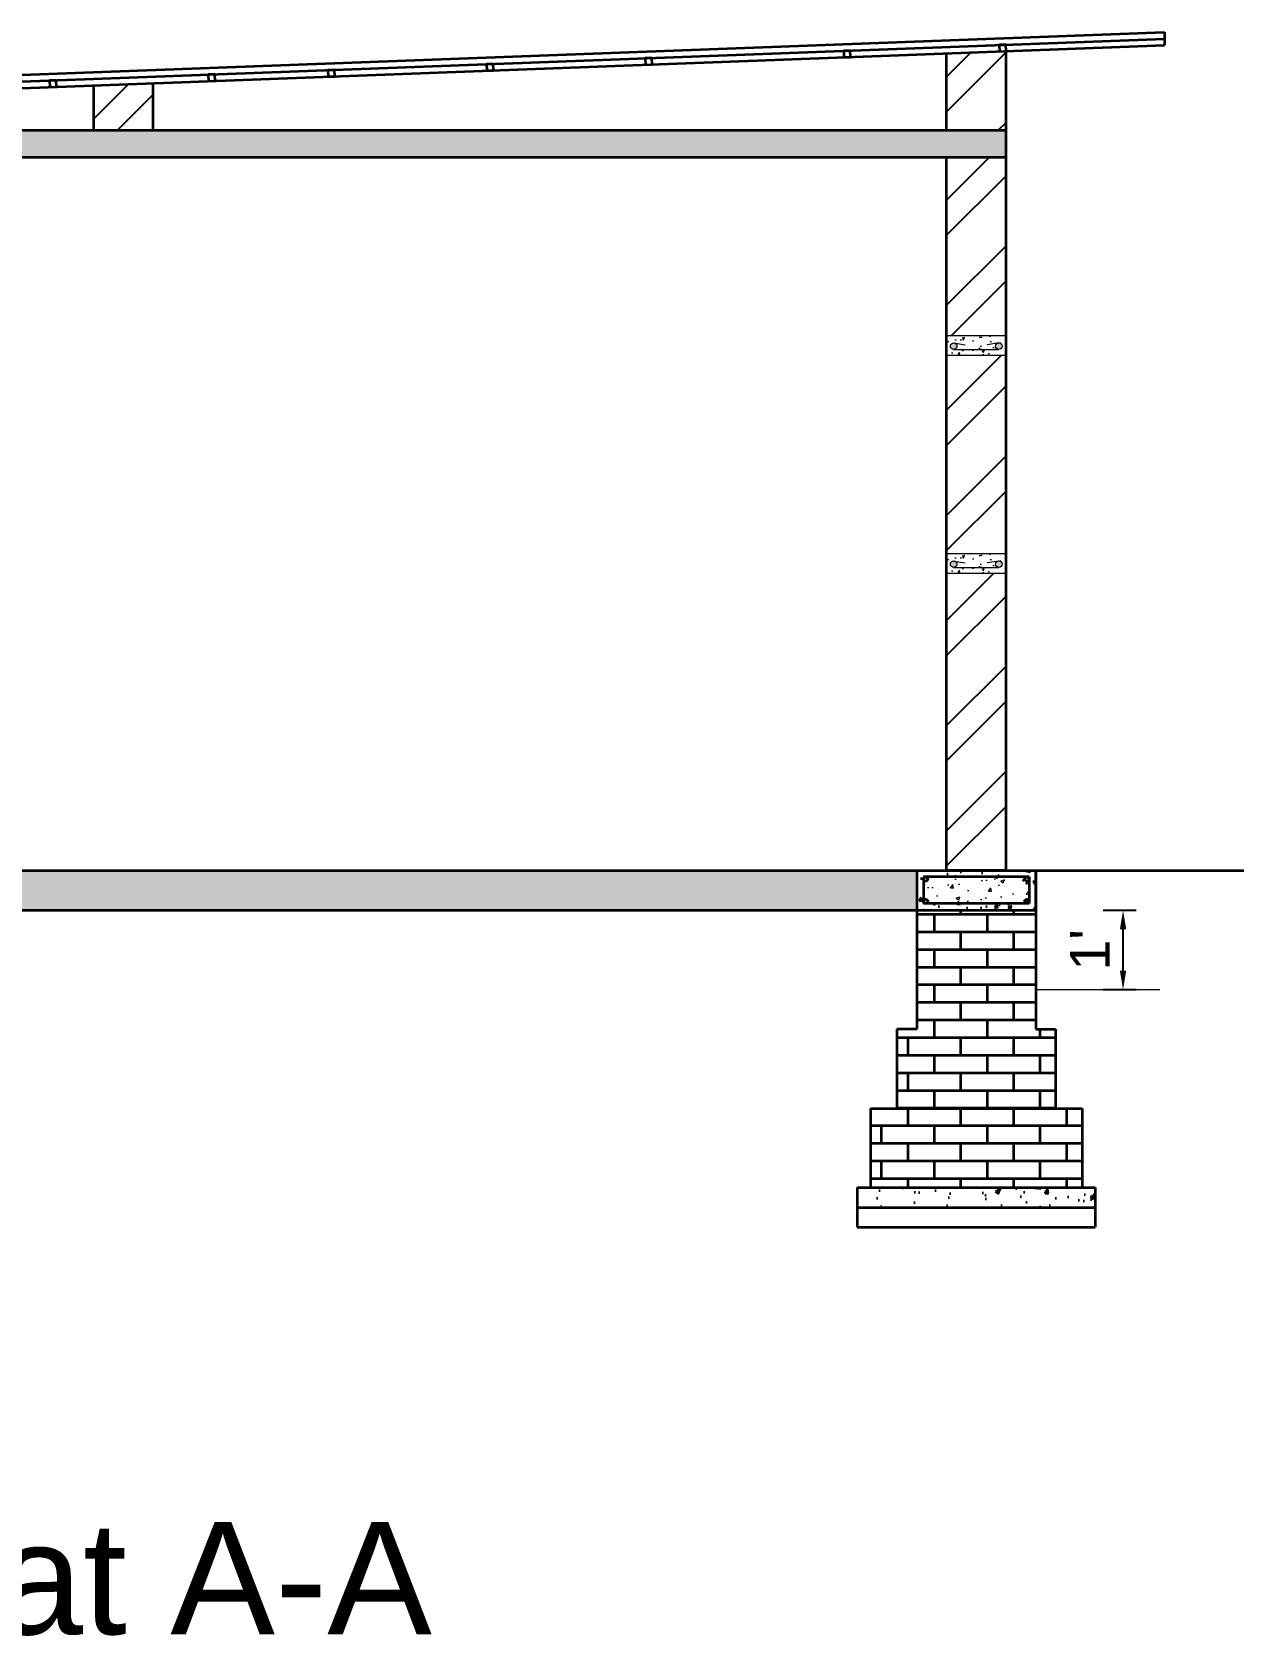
# Model space of a CAD drawing. Header units: inches. Extents: x 352731 to 371558, y -52658 to -39161.
# Drawn here: x 357763.4 to 357946.8, y -41338.6 to -41095.9 of the extents above; entities that cross this region are included whole.
import ezdxf

# ---------------------------------------------------------------- set-up
doc = ezdxf.new("R2010")
doc.units = ezdxf.units.IN
doc.header["$LTSCALE"] = 2
doc.header["$MEASUREMENT"] = 0
doc.header["$PDMODE"] = 34
doc.layers.get('0').update_dxf_attribs({"linetype": 'CONTINUOUS'})
doc.layers.get('DEFPOINTS').update_dxf_attribs({"color": 141, "linetype": 'CONTINUOUS'})
for name, color, linetype, lineweight in [('door', 20, 'CONTINUOUS', 35), ('steps', 253, 'CONTINUOUS', 20), ('WALL - A', 1, 'CONTINUOUS', 40)]:
    doc.layers.add(name, color=color, linetype=linetype, lineweight=lineweight)
doc.styles.add('Lettring Text', font='arial.ttf')
doc.styles.get("Standard").update_dxf_attribs({"font": 'ARIALN.TTF'})
doc.dimstyles.new('Copy of Standard', dxfattribs={"dimtxt": 6, "dimasz": 2.875, "dimexe": 2, "dimexo": 4, "dimgap": 2, "dimtad": 1, "dimdec": 0, "dimrnd": 1, "dimzin": 0, "dimdsep": 46, "dimlunit": 4, "dimtxsty": 'Lettring Text', "dimcen": 0.1, "dimclrd": 7, "dimclre": 7, "dimclrt": 7, "dimazin": 0, "dimtfac": 0.645, "dimtdec": 0, "dimtmove": 1, "dimatfit": 0, "dimfxl": 3, "dimfxlon": 1, "dimtfillclr": 256, "dimtolj": 1, "dimtzin": 0, "dimlwd": -1, "dimlwe": -1, "dimarcsym": 2})
pattern_1 = [(45, (1216.717, -4879.539), (-7.9549513, 7.9549513), []), (45, (1222.021, -4879.539), (-7.9549513, 7.9549513), [])]

# ---------------------------------------------------------------- blocks, each defined once
blk = doc.blocks.new('*D315')
at = {"color": 7, "transparency": 16777216}
for p, q in [((357925.51, -41228.8), (357930.51, -41228.8)), ((357928.51, -41237.93), (357928.51, -41231.68)), ((357925.51, -41240.81), (357930.51, -41240.81))]:
    blk.add_line(p, q, dxfattribs=at)
at = {"color": 7, "linetype": 'ByBlock', "transparency": 16777216}
for points in [[(357928.03, -41231.68), (357928.99, -41231.68), (357928.51, -41228.8)], [(357928.03, -41237.93), (357928.99, -41237.93), (357928.51, -41240.81)]]:
    blk.add_solid(points, dxfattribs=at)
at = {"layer": 'DEFPOINTS', "color": 0, "linetype": 'ByBlock', "transparency": 16777216}
for p in [(357915.3, -41228.8), (357928.51, -41228.8), (357915.3, -41240.81)]:
    blk.add_point(p, dxfattribs=at)
at = {"color": 7, "linetype": 'ByBlock', "lineweight": 5, "transparency": 16777216, "insert": (357923.5, -41234.8), "char_height": 6, "attachment_point": 5, "rotation": 90, "style": 'Lettring Text'}
blk.add_mtext("\\A1;1'", dxfattribs=at)

msp = doc.modelspace()

# ---------------------------------------------------------------- hatches: boundary and pattern name
at = {"linetype": 'ByBlock', "lineweight": 5}
h = msp.add_hatch(dxfattribs=at)
h.set_pattern_fill('AR-CONC', scale=0.5, style=0)
h.set_pattern_definition([(50, (311662.872, 27662.9498), (3.58630091, -0.31376067), [0.375, -4.125]), (355, (311662.872, 27662.95), (-0.69375667, 3.76096067), [0.3, -3.3]), (100.4514, (311663.1708, 27662.9237), (2.89254691, 3.44719771), [0.31870095, -3.50571056]), (46.1842, (311662.872, 27663.95), (5.33620524, -0.82759507), [0.5625, -6.1875]), (96.6356, (311663.3166, 27663.881), (4.67331353, 4.87058935), [0.47805144, -5.258565]), (351.1842, (311662.872, 27663.95), (4.67330973, 4.870593), [0.45, -4.95]), (21, (311663.372, 27663.6998), (2.98453526, -2.01309445), [0.375, -4.125]), (326, (311663.372, 27663.7), (1.21657666, 3.62575023), [0.3, -3.3]), (71.4514, (311663.6207, 27663.532), (4.20111314, 1.61265248), [0.31870095, -3.50571056]), (37.5, (311662.872, 27662.9498), (0.060799277, 1.66446927), [0, -3.26, 0, -3.35, 0, -3.3125]), (7.5, (311662.872, 27662.9498), (1.315347687, 1.97205856), [0, -1.91, 0, -3.185, 0, -1.2625]), (327.5, (311661.757, 27662.9498), (2.66911218, -0.112774359), [0, -1.25, 0, -3.9, 0, -5.175]), (317.5, (311661.257, 27662.9498), (2.91593085, 0.50052491), [0, -1.625, 0, -2.59, 0, -3.675])])
h.paths.add_polyline_path([(357910.8, -41141.8), (357901.8, -41141.8), (357901.8, -41144.8), (357910.8, -41144.8)])
h.paths.add_polyline_path([(357909.7, -41143.94, -0.404321), (357909.22, -41143.44, -1), (357910.21, -41143.44, -0.424176), (357909.7, -41143.94), (357902.9, -41143.94, -0.424176), (357902.38, -41143.44, -1), (357903.38, -41143.44, -0.404321), (357902.9, -41143.94)], flags=16)
h = msp.add_hatch(color=7, dxfattribs=at)
h.paths.add_polyline_path([(357910.21, -41143.44, 0.414214), (357909.71, -41142.95), (357909.55, -41142.98, 0.315664), (357909.22, -41143.44, 1)])
h.paths.add_polyline_path([(357903.05, -41142.98), (357902.88, -41142.95, 0.414214), (357902.38, -41143.44, 0.404321), (357902.86, -41143.94), (357902.9, -41143.94, 0.404321), (357903.38, -41143.44, 0.315664)])
h = msp.add_hatch(dxfattribs=at)
h.set_pattern_fill('AR-CONC', scale=0.5, style=0)
h.set_pattern_definition([(50, (311662.872, 27629.9498), (3.58630091, -0.31376067), [0.375, -4.125]), (355, (311662.872, 27629.95), (-0.69375667, 3.76096067), [0.3, -3.3]), (100.4514, (311663.1708, 27629.9237), (2.89254691, 3.44719771), [0.31870095, -3.50571056]), (46.1842, (311662.872, 27630.95), (5.33620524, -0.82759507), [0.5625, -6.1875]), (96.6356, (311663.3166, 27630.881), (4.67331353, 4.87058935), [0.47805144, -5.258565]), (351.1842, (311662.872, 27630.95), (4.67330973, 4.870593), [0.45, -4.95]), (21, (311663.372, 27630.6998), (2.98453526, -2.01309445), [0.375, -4.125]), (326, (311663.372, 27630.7), (1.21657666, 3.62575023), [0.3, -3.3]), (71.4514, (311663.6207, 27630.532), (4.20111314, 1.61265248), [0.31870095, -3.50571056]), (37.5, (311662.872, 27629.9498), (0.060799277, 1.66446927), [0, -3.26, 0, -3.35, 0, -3.3125]), (7.5, (311662.872, 27629.9498), (1.315347687, 1.97205856), [0, -1.91, 0, -3.185, 0, -1.2625]), (327.5, (311661.757, 27629.9498), (2.66911218, -0.112774359), [0, -1.25, 0, -3.9, 0, -5.175]), (317.5, (311661.257, 27629.9498), (2.91593085, 0.50052491), [0, -1.625, 0, -2.59, 0, -3.675])])
h.paths.add_polyline_path([(357910.8, -41174.8), (357901.8, -41174.8), (357901.8, -41177.8), (357910.8, -41177.8)])
h.paths.add_polyline_path([(357909.7, -41176.94, -0.404321), (357909.22, -41176.44, -1), (357910.21, -41176.44, -0.424176), (357909.7, -41176.94), (357902.9, -41176.94, -0.424176), (357902.38, -41176.44, -1), (357903.38, -41176.44, -0.404321), (357902.9, -41176.94)], flags=16)
h = msp.add_hatch(color=7, dxfattribs=at)
h.paths.add_polyline_path([(357910.21, -41176.44, 0.414214), (357909.71, -41175.95), (357909.55, -41175.98, 0.315664), (357909.22, -41176.44, 1)])
h.paths.add_polyline_path([(357903.05, -41175.98), (357902.88, -41175.95, 0.414214), (357902.38, -41176.44, 0.404321), (357902.86, -41176.94), (357902.9, -41176.94, 0.404321), (357903.38, -41176.44, 0.315664)])
at = {"layer": 'door', "ltscale": 0.5}
h = msp.add_hatch(dxfattribs=at)
h.set_pattern_fill('AR-CONC', color=256, scale=0.8, style=0)
h.set_pattern_definition([(50, (293578.0503, 75289.421), (5.73808146, -0.50201708), [0.6, -6.6]), (355, (293578.05, 75289.421), (-1.11001067, 6.01753707), [0.48, -5.28]), (100.4514, (293578.5285, 75289.379), (4.62807505, 5.51551634), [0.50992152, -5.6091369]), (46.1842, (293578.05, 75291.021), (8.5379284, -1.3241521), [0.9, -9.9]), (96.6356, (293578.762, 75290.9105), (7.47730164, 7.79294297), [0.7648823, -8.413704]), (351.1842, (293578.05, 75291.021), (7.47729556, 7.7929488), [0.72, -7.92]), (21, (293578.8503, 75290.621), (4.77525642, -3.22095113), [0.6, -6.6]), (326, (293578.85, 75290.621), (1.94652266, 5.80120036), [0.48, -5.28]), (71.4514, (293579.248, 75290.3524), (6.72178103, 2.58024397), [0.50992152, -5.6091369]), (37.5, (293578.0503, 75289.4208), (0.097278843, 2.66315083), [0, -5.216, 0, -5.36, 0, -5.3]), (7.5, (293578.0503, 75289.4208), (2.1045563, 3.155293695), [0, -3.056, 0, -5.096, 0, -2.02]), (327.5, (293576.2663, 75289.4208), (4.27057949, -0.180438974), [0, -2, 0, -6.24, 0, -8.28]), (317.5, (293575.4663, 75289.421), (4.66548935, 0.80083986), [0, -2.6, 0, -4.144, 0, -5.88])])
h.paths.add_polyline_path([(357915.3, -41222.8), (357897.3, -41222.8), (357897.3, -41228.8), (357915.3, -41228.8), (357915.3, -41223.75)])
h.paths.add_polyline_path([(357914.3, -41223.75), (357914.3, -41227.8), (357898.3, -41227.8), (357898.3, -41223.75), (357898.6, -41223.75, -0.049683), (357898.66, -41223.75)], flags=16)
h.paths.add_polyline_path([(357914.29, -41224.09, -1), (357913.62, -41224.09, -1)], flags=0)
h.paths.add_polyline_path([(357914.3, -41227.47, -1), (357913.63, -41227.47, -1)], flags=16)
h.paths.add_polyline_path([(357898.97, -41227.47, -1), (357898.3, -41227.47, -1)], flags=16)
h = msp.add_hatch(color=256, dxfattribs=at)
h.paths.add_polyline_path([(357898.97, -41224.08, 0.385424), (357898.66, -41223.75), (357898.6, -41223.75, 0.385424), (357898.3, -41224.08, 1)])
h.paths.add_polyline_path([(357898.3, -41227.47, 1), (357898.97, -41227.47, 1)])
h.paths.add_polyline_path([(357913.62, -41224.09, 1), (357914.29, -41224.09, 1)])
h.paths.add_polyline_path([(357913.63, -41227.47, 1), (357914.3, -41227.47, 1)])
h = msp.add_hatch(dxfattribs=at)
h.set_pattern_fill('AR-BRSTD', color=256)
h.set_pattern_definition([(0, (202503.9763, -14335.3735), (0, 2.667), []), (90, (202503.9763, -14335.3735), (-4, 2.667), [2.667, -2.667])])
h.paths.add_polyline_path([(357915.3, -41228.8), (357897.3, -41228.8), (357897.3, -41246.8), (357915.3, -41246.8)])
h.paths.add_polyline_path([(357918.3, -41246.8), (357894.3, -41246.8), (357894.3, -41258.8), (357915.3, -41258.8), (357918.3, -41258.8)])
h.paths.add_polyline_path([(357922.3, -41258.8), (357915.3, -41258.8), (357894.3, -41258.8), (357890.3, -41258.8), (357890.3, -41270.8), (357922.3, -41270.8)])
h = msp.add_hatch(dxfattribs=at)
h.set_pattern_fill('AR-CONC', color=256, style=0)
h.set_pattern_definition([(50, (353138.558, 27172.0795), (7.17260183, -0.62752135), [0.75, -8.25]), (355, (353138.558, 27172.0795), (-1.3875133, 7.5219213), [0.6, -6.6]), (100.4514, (353139.1554, 27172.027), (5.7850938, 6.8943954), [0.6374019, -7.0114211]), (46.1842, (353138.558, 27174.0795), (10.6724105, -1.6551901), [1.125, -12.375]), (96.6356, (353139.447, 27173.942), (9.346627, 9.7411787), [0.9561029, -10.51713]), (351.1842, (353138.558, 27174.08), (9.3466195, 9.741186), [0.9, -9.9]), (21, (353139.558, 27173.5795), (5.9690705, -4.0261889), [0.75, -8.25]), (326, (353139.558, 27173.5795), (2.4331533, 7.25150045), [0.6, -6.6]), (71.4514, (353140.055, 27173.244), (8.4022263, 3.225305), [0.6374019, -7.0114211]), (37.5, (353138.5577, 27172.0795), (0.12159855, 3.32893854), [0, -6.52, 0, -6.7, 0, -6.625]), (7.5, (353138.5577, 27172.0795), (2.63069537, 3.94411712), [0, -3.82, 0, -6.37, 0, -2.525]), (327.5, (353136.3277, 27172.0795), (5.33822436, -0.22554872), [0, -2.5, 0, -7.8, 0, -10.35]), (317.5, (353135.3277, 27172.0795), (5.8318617, 1.00104982), [0, -3.25, 0, -5.18, 0, -7.35])])
h.paths.add_polyline_path([(357924.3, -41270.8), (357888.3, -41270.8), (357888.3, -41273.8), (357924.3, -41273.8)])
at = {"layer": 'steps', "ltscale": 0.3}
h = msp.add_hatch(dxfattribs=at)
h.set_pattern_fill('AR-CONC', scale=0.8, style=0)
h.set_pattern_definition([(50, (1186.7527, -4879.5386), (5.73808146, -0.50201708), [0.6, -6.6]), (355, (1186.7527, -4879.5386), (-1.11001067, 6.01753707), [0.48, -5.28]), (100.4514445, (1187.231, -4879.5805), (4.62807077, 5.51551993), [0.50992154, -5.6091369]), (46.1842, (1186.753, -4877.9386), (8.53793065, -1.32415425), [0.9, -9.9]), (96.6356355, (1187.464, -4878.049), (7.47729557, 7.7929488), [0.76488274, -8.41371008]), (351.184164, (1186.753, -4877.939), (7.47729556, 7.7929488), [0.72, -7.92]), (21, (1187.5527, -4878.3386), (4.77525642, -3.220951125), [0.6, -6.6]), (326, (1187.5527, -4878.3386), (1.94652266, 5.80120036), [0.48, -5.28]), (71.4514447, (1187.9506, -4878.607), (6.72177901, 2.58024922), [0.50992152, -5.6091369]), (37.5, (1186.7527, -4879.5386), (0.097278843, 2.663150831), [0, -5.216, 0, -5.36, 0, -5.3]), (7.5, (1186.7527, -4879.5386), (2.1045563, 3.155293695), [0, -3.056, 0, -5.096, 0, -2.02]), (327.5, (1184.9687, -4879.5386), (4.27057949, -0.180438974), [0, -2, 0, -6.24, 0, -8.28]), (317.5, (1184.1687, -4879.5386), (4.665489355, 0.80083986), [0, -2.6, 0, -4.144, 0, -5.88])])
h.paths.add_polyline_path([(357589.8, -41110.8), (357589.8, -41114.8), (357910.8, -41114.8), (357910.8, -41110.8)])
h = msp.add_hatch(dxfattribs=at)
h.set_pattern_fill('AR-CONC', scale=0.8, style=0)
h.set_pattern_definition([(50, (1216.7174, -4879.5386), (5.73808146, -0.50201708), [0.6, -6.6]), (355, (1216.7174, -4879.5386), (-1.11001067, 6.01753707), [0.48, -5.28]), (100.4514445, (1217.1956, -4879.5805), (4.62807077, 5.51551993), [0.50992154, -5.6091369]), (46.1842, (1216.7174, -4877.9386), (8.53793065, -1.32415425), [0.9, -9.9]), (96.6356355, (1217.429, -4878.049), (7.47729557, 7.7929488), [0.76488274, -8.41371008]), (351.184164, (1216.717, -4877.939), (7.47729556, 7.7929488), [0.72, -7.92]), (21, (1217.5174, -4878.3386), (4.77525642, -3.220951125), [0.6, -6.6]), (326, (1217.5174, -4878.3386), (1.94652266, 5.80120036), [0.48, -5.28]), (71.4514447, (1217.9153, -4878.607), (6.72177901, 2.58024922), [0.50992152, -5.6091369]), (37.5, (1216.7174, -4879.5386), (0.097278843, 2.663150831), [0, -5.216, 0, -5.36, 0, -5.3]), (7.5, (1216.7174, -4879.5386), (2.1045563, 3.155293695), [0, -3.056, 0, -5.096, 0, -2.02]), (327.5, (1214.9334, -4879.5386), (4.27057949, -0.180438974), [0, -2, 0, -6.24, 0, -8.28]), (317.5, (1214.1334, -4879.5386), (4.665489355, 0.80083986), [0, -2.6, 0, -4.144, 0, -5.88])])
h.paths.add_polyline_path([(357732.33, -41222.8), (357732.33, -41228.8), (357897.3, -41228.8), (357897.3, -41222.8)])
h = msp.add_hatch(dxfattribs=at)
h.set_pattern_fill('AR-CONC', scale=0.8, style=0)
h.set_pattern_definition([(50, (1318.209, -8086.428), (5.73808146, -0.50201708), [0.6, -6.6]), (355, (1318.209, -8086.428), (-1.11001067, 6.01753707), [0.48, -5.28]), (100.4514445, (1318.687, -8086.47), (4.62807077, 5.51551993), [0.50992154, -5.6091369]), (46.1842, (1318.209, -8084.828), (8.53793065, -1.32415425), [0.9, -9.9]), (96.6356355, (1318.9205, -8084.938), (7.47729557, 7.7929488), [0.76488274, -8.41371008]), (351.184164, (1318.209, -8084.828), (7.47729556, 7.7929488), [0.72, -7.92]), (21, (1319.009, -8085.228), (4.77525642, -3.220951125), [0.6, -6.6]), (326, (1319.009, -8085.228), (1.94652266, 5.80120036), [0.48, -5.28]), (71.4514447, (1319.407, -8085.4965), (6.72177901, 2.58024922), [0.50992152, -5.6091369]), (37.5, (1318.209, -8086.428), (0.097278843, 2.663150831), [0, -5.216, 0, -5.36, 0, -5.3]), (7.5, (1318.209, -8086.428), (2.1045563, 3.155293695), [0, -3.056, 0, -5.096, 0, -2.02]), (327.5, (1316.425, -8086.428), (4.27057949, -0.180438974), [0, -2, 0, -6.24, 0, -8.28]), (317.5, (1315.625, -8086.428), (4.665489355, 0.80083986), [0, -2.6, 0, -4.144, 0, -5.88])])
h.paths.add_polyline_path([(357914.3, -41223.75), (357898.3, -41223.75), (357898.3, -41227.8), (357914.3, -41227.8)])
at = {"layer": 'WALL - A', "lineweight": 25}
h = msp.add_hatch(dxfattribs=at)
h.set_pattern_fill('ANSI32', color=256, scale=30, style=0)
h.paths.add_polyline_path([(357901.8, -41099.13), (357909.8, -41098.83), (357909.8, -41098.83), (357910.8, -41098.79), (357910.8, -41110.8), (357901.8, -41110.8)])
h = msp.add_hatch(dxfattribs=at)
h.set_pattern_fill('ANSI32', color=256, scale=30, style=0)
h.set_pattern_definition([(45, (1186.753, -4879.539), (-7.9549513, 7.9549513), []), (45, (1192.056, -4879.539), (-7.9549513, 7.9549513), [])])
h.paths.add_polyline_path([(357781.76, -41110.8), (357772.76, -41110.8), (357772.76, -41103.96), (357781.76, -41103.62)])
h = msp.add_hatch(dxfattribs=at)
h.set_pattern_fill('ANSI32', color=256, scale=30, style=0)
h.set_pattern_definition(pattern_1)
h.paths.add_polyline_path([(357901.8, -41141.8), (357910.8, -41141.8), (357910.8, -41114.8), (357901.8, -41114.8)])
h = msp.add_hatch(dxfattribs=at)
h.set_pattern_fill('ANSI32', color=256, scale=30, style=0)
h.set_pattern_definition(pattern_1)
h.paths.add_polyline_path([(357901.8, -41174.8), (357910.8, -41174.8), (357910.8, -41144.8), (357901.8, -41144.8)])
h = msp.add_hatch(dxfattribs=at)
h.set_pattern_fill('ANSI32', color=256, scale=30, style=0)
h.set_pattern_definition(pattern_1)
h.paths.add_polyline_path([(357910.8, -41177.8), (357901.8, -41177.8), (357901.8, -41222.8), (357910.8, -41222.8)])

# ---------------------------------------------------------------- linework, layer by layer
at = {"color": 7, "linetype": 'ByBlock', "lineweight": 5}
for p, q in [((357901.8, -41141.8), (357910.8, -41141.8)), ((357901.8, -41144.8), (357910.8, -41144.8)), ((357901.8, -41144.8), (357910.8, -41144.8)), ((357902.86, -41143.94), (357909.71, -41143.94)), ((357902.88, -41142.95), (357904.63, -41143.25)), ((357909.71, -41142.95), (357907.97, -41143.25)), ((357901.8, -41174.8), (357910.8, -41174.8)), ((357902.88, -41175.95), (357904.63, -41176.25)), ((357909.71, -41175.95), (357907.97, -41176.25)), ((357901.8, -41177.8), (357910.8, -41177.8)), ((357901.8, -41177.8), (357910.8, -41177.8)), ((357902.86, -41176.94), (357909.71, -41176.94)), ((357915.3, -41240.81), (357934.07, -41240.81))]:
    msp.add_line(p, q, dxfattribs=at)
for centre in [(357902.88, -41143.44), (357909.71, -41143.44), (357902.88, -41176.44), (357909.71, -41176.44)]:
    msp.add_circle(centre, 0.496, dxfattribs=at)
at = {"layer": 'door', "ltscale": 0.5}
for p, q in [((357565.8, -41109.71), (357934.8, -41095.89)), ((357934.8, -41095.89), (357934.8, -41097.89)), ((357565.8, -41110.71), (357934.8, -41096.89)), ((357565.8, -41111.72), (357934.8, -41097.89)), ((357901.8, -41110.8), (357901.8, -41099.13)), ((357910.8, -41110.8), (357910.8, -41098.79)), ((357772.76, -41110.8), (357772.76, -41103.96)), ((357781.76, -41110.8), (357781.76, -41103.62)), ((357910.8, -41110.8), (357589.8, -41110.8)), ((357910.8, -41222.8), (357910.8, -41110.8)), ((357589.8, -41114.8), (357910.8, -41114.8)), ((357901.8, -41222.8), (357901.8, -41114.8)), ((357589.8, -41222.8), (357910.8, -41222.8)), ((357897.3, -41222.8), (357915.3, -41222.8)), ((357897.3, -41222.8), (357897.3, -41246.8)), ((357901.8, -41222.8), (357910.8, -41222.8)), ((357901.8, -41222.8), (357910.8, -41222.8)), ((357910.8, -41222.8), (357901.8, -41222.8)), ((357901.8, -41222.8), (357910.8, -41222.8)), ((357906.3, -41222.8), (357915.3, -41222.8)), ((357910.8, -41222.8), (357946.8, -41222.8)), ((357915.3, -41228.8), (357915.3, -41222.8)), ((357915.3, -41222.8), (357915.3, -41246.8)), ((357914.3, -41223.75), (357898.3, -41223.75)), ((357898.3, -41223.75), (357898.3, -41227.8)), ((357913.79, -41223.75), (357913.29, -41224.4)), ((357914.3, -41224.2), (357913.79, -41224.86)), ((357914.3, -41223.75), (357914.3, -41227.8)), ((357914.3, -41227.8), (357898.3, -41227.8)), ((357589.8, -41228.8), (357897.3, -41228.8)), ((357897.3, -41228.8), (357915.3, -41228.8)), ((357894.3, -41246.8), (357894.3, -41258.8)), ((357897.3, -41246.8), (357894.3, -41246.8)), ((357915.3, -41246.8), (357918.3, -41246.8)), ((357918.3, -41246.8), (357918.3, -41258.8)), ((357890.3, -41258.8), (357915.3, -41258.8)), ((357890.3, -41258.8), (357890.3, -41270.8)), ((357915.3, -41258.8), (357922.3, -41258.8)), ((357922.3, -41258.8), (357922.3, -41270.8)), ((357888.3, -41270.8), (357924.3, -41270.8)), ((357888.3, -41270.8), (357888.3, -41276.8)), ((357924.3, -41270.8), (357924.3, -41276.8)), ((357888.3, -41273.8), (357924.3, -41273.8)), ((357888.3, -41276.8), (357924.3, -41276.8))]:
    msp.add_line(p, q, dxfattribs=at)
for points in [[(357887.23, -41098.67), (357886.24, -41098.71), (357886.27, -41099.71), (357887.27, -41099.67)], [(357910.76, -41097.79), (357909.76, -41097.83), (357909.8, -41098.83), (357910.8, -41098.79)], [(357809.18, -41101.6), (357808.18, -41101.63), (357808.22, -41102.63), (357809.22, -41102.59)], [(357833.2, -41100.7), (357832.2, -41100.73), (357832.24, -41101.73), (357833.24, -41101.69)], [(357857.22, -41099.8), (357856.22, -41099.83), (357856.26, -41100.83), (357857.26, -41100.79)], [(357767.07, -41103.17), (357766.07, -41103.21), (357766.11, -41104.21), (357767.11, -41104.17)], [(357791.09, -41102.27), (357790.09, -41102.31), (357790.13, -41103.31), (357791.13, -41103.27)]]:
    msp.add_lwpolyline(points, close=True, dxfattribs=at)
for centre in [(357898.63, -41224.08), (357913.96, -41224.09), (357898.63, -41227.47), (357913.96, -41227.47)]:
    msp.add_circle(centre, 0.335, dxfattribs=at)

# ---------------------------------------------------------------- texts
at = {"color": 7, "linetype": 'ByBlock', "lineweight": 5, "insert": (357748.04, -41325.03), "char_height": 6, "width": 195.2975, "attachment_point": 5}
msp.add_mtext('{\\fArial CE|b0|i0|c238|p34;\\P\\fArial CE|b0|i0|c0|p34;\\H2.8333x;Section at A-A}', dxfattribs=at)

# ---------------------------------------------------------------- dimensions: what is measured, and where the dimension line sits
at = {"color": 7, "linetype": 'ByBlock', "lineweight": 5}
dim = msp.add_linear_dim(base=(357928.51, -41228.8), p1=(357915.3, -41240.81), p2=(357915.3, -41228.8), angle=90, dimstyle='Copy of Standard', dxfattribs=at)
dim.commit()
dim.dimension.update_dxf_attribs({"geometry": '*D315', "text_midpoint": (357923.5, -41234.8)})

doc.saveas('drawing.dxf')
